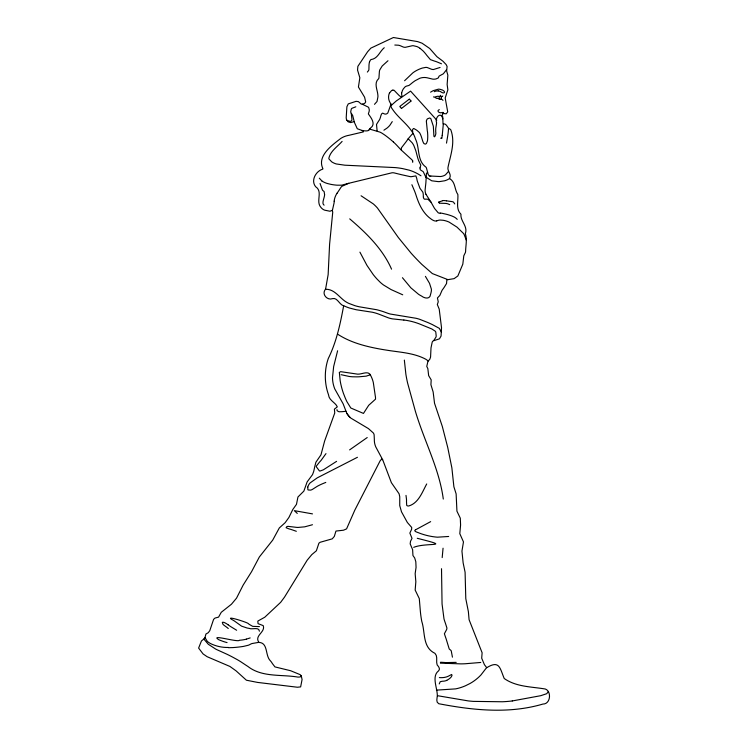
<?xml version="1.0" encoding="UTF-8"?>
<svg xmlns="http://www.w3.org/2000/svg" width="748" height="748" viewBox="0 0 748 748"><rect width="100%" height="100%" fill="white"/><g stroke="black" fill="none" stroke-linecap="round" stroke-linejoin="round"><path stroke-width="1.12" d="M441.516 568.704L442.059 603.973L444.003 618.961A57.933 55.576 27.7 0 0 445.341 623.037L446.883 627.881A4.395 4.217 27.7 0 1 446.631 629.535L444.387 633.752L445.686 637.642A18.317 17.569 27.7 0 1 446.098 638.764L449.202 648.918A2.899 2.777 27.7 0 0 449.548 649.292L450.679 650.18A2.899 2.777 27.7 0 1 451.25 650.9L452.437 657.165M442.938 113.453L446.191 113.827L447.715 111.863L445.191 97.979L447.865 89.844L447.136 84.477L447.846 75.155L446.64 70.929L447.098 66.469L446.154 64.59L442.966 61.224L436.888 56.661L429.717 48.48L422.04 43.197L417.73 41.626L393.411 37.512L370.84 48.134L367.623 51.734L357.871 66.338L357.553 70.078L359.844 77.745L358.423 87.02L364.594 97.193L365.688 101.952L364.715 103.346L362.453 104.178L361.097 103.963L358.404 101.625L356.095 101.335L348.259 103.897L346.894 106.73L346.202 117.745L346.446 119.418L348.166 121.831L350.672 122.579L354.066 121.644L357.282 128.74L362.733 130.694L363.369 131.891L349.036 135.285A22.683 21.757 27.7 0 0 340.873 138.352C332.075 145.187 316.685 155.986 322.949 168.796L322.734 169.123C315.834 171.152 310.542 180.605 315.665 186.738C323.267 191.74 315.394 201.193 320.911 207.374A8.228 7.891 27.7 0 0 324.669 210.169L329.98 211.235L332.047 210.375L332.757 211.965L329.597 244.231L328.138 274.647L325.511 289.532A1.571 1.505 27.7 0 0 324.763 290.243C322.051 294.918 327.68 300.612 332.477 298.63C337.329 297.236 339.265 304.604 343.65 305.829C340.312 323.716 336.488 341.948 328.307 358.47C324.267 370.008 324.323 383.247 328.503 394.71C328.98 400.601 335.6 402.489 337.301 406.884L334.393 409.156L334.749 412.999L324.632 441.011L320.957 454.849L315.899 462.227L314.609 467.229A72.509 69.555 27.7 0 1 313.646 471.605L312.524 474.625L307.129 481.918L303.856 491.118L297.947 496.999L296.47 504.358L292.795 509.519L288.896 517.476L285.138 522.702L279.322 527.929L272.73 540.084L259.35 556.98L251.59 571.659L243.128 585.151L236.527 598.157L231.459 604.216L221.258 612.303L218.575 617.119L215.059 618.054L213.61 619.335L209.758 630.723L208.215 632.733L205.934 634.024L204.849 638.081A1.131 1.085 27.7 0 1 204.139 638.811L201.446 640.961L198.613 648.077L203.073 653.93L207.131 656.707L229.907 666.44L236.069 670.853L246.401 680.213L257.546 682.41L297.395 687.234L300.64 686.888L302.07 679.53L301.304 675.986L300.191 674.668L290.654 670.741L274.946 666.898L272.319 663.476A14.651 14.053 27.7 0 0 270.458 660.886C264.914 655.678 268.41 642.812 258.958 642.41C253.918 635.557 265.746 632.228 263.221 625.627L258.041 623.636L257.817 621.083L264.773 617.222L280.678 602.308L284.521 597.119L307.148 560.243L311.804 554.614L316.367 550.79L318.919 543.17L320.144 542.272L332.243 538.85L334.319 536.428L335.946 531.061L343.51 530.21L346.576 528.873L354.786 510.201L380.115 460.843L381.62 459.094L382.77 459.927L391.382 482.684L399.077 493.764L399.75 496.737L399.741 505.629L401.508 511.828L407.351 522.469L411.681 527.424L411.662 529.182L409.857 533.09L412.017 538.354L410.512 541.318L410.166 543.89L412.625 549.649L412.943 555.521L414.682 557.971L415.813 561.711L416.056 567.405L415.159 573.651L415.841 581.72L415.168 590.079L419.291 598.578L420.357 611.303A108.619 104.206 27.7 0 0 421.779 621.41C425.397 632.546 422.311 647.272 434.953 653.341C438.132 656.557 435.747 661.241 437.178 664.963C438.552 666.515 440.619 668.993 438.515 670.881C431.914 675.949 436.617 686.552 437.197 693.518C438.169 696.5 434.887 701.792 438.786 703.728C473.035 710.273 508.874 714.097 542.908 704.064C551.388 704.186 551.744 688.955 543.665 688.749C530.229 686.673 515.737 686.645 504.227 678.511C499.879 668.254 499.617 659.783 486.752 667.693L484.433 664.701L481.693 658.184L482.123 652.789L469.08 619.681L468.379 611.668L465.789 598.634L465.088 572.229L463.134 562.851L461.946 551.108L463.47 541.907L459.805 533.67L460.59 525.021L460.301 518.186L456.935 511.174L456.13 493.895L453.886 486.761L451.876 467.902L447.715 447.388L442.32 426.454L434.532 403.275L433.148 391.971L430.923 384.706L431.185 379.862L428.651 375.618L427.847 368.614L426.762 366.408L427.921 361.406L429.829 359.208L430.577 357.03L431.007 347.885L432.204 342.154A3.039 2.917 27.7 0 1 433.214 340.882L439.45 338.835L441.068 336.03L441.526 327.736L439.207 309.092L437.318 304.529L438.253 301.818L437.43 297.966L439.852 295.413L442.068 290.289A104.421 100.176 27.7 0 0 444.228 287.269L446.547 283.529L446.846 279.827L454.111 278.639L457.86 275.965L462.816 264.175L463.797 255.797L465.022 253.263A4.058 3.89 27.7 0 0 465.602 251.356C465.695 245.475 467.332 239.472 465.34 233.722C468.098 226.158 460.151 221.081 460.946 214.246C455.551 208.907 458.384 201.268 457.86 194.508C454.382 189.487 455.56 182.073 449.782 178.753L449.632 178.276C451.577 174.639 448.342 172.227 447.93 168.964A10.537 10.107 27.7 0 1 448.202 166.374C450.745 154.537 455.28 142.354 450.96 130.274A1.683 1.618 27.7 0 0 449.782 129.049C447.052 128.151 447.098 123.233 443.012 123.841L442.807 117.717A7.891 7.564 27.7 0 0 442.638 116.501C440.843 114.64 444.387 113.285 443.471 112.499M425.949 194.265A10.827 10.388 27.7 0 1 425.098 190.057L425.565 185.597A105.674 101.373 27.7 0 0 425.874 182.793L426.416 173.732A0.935 0.898 27.7 0 1 426.51 173.265L427.632 172.451M324.604 194.761L324.155 191.694A2.038 1.964 27.7 0 0 323.716 191.217L323.136 190.759A4.479 4.292 27.7 0 1 322.444 190.057L320.069 183.512M442.236 135.369L443.33 124.028M442.19 557.597L443.059 548.2M334.253 201.24L334.197 201.81A28.461 27.302 27.7 0 1 334.001 203.306L332.364 210.515M259.416 631.2C259.042 626.497 252.048 629.9 249.019 628.357A43.244 41.486 27.7 0 1 247.036 627.993L241.567 626.141L234.676 621.186A27.835 26.704 27.7 0 0 233.198 620.26C222.268 614.445 247.42 622.289 248.345 623.626A6.311 6.049 27.7 0 1 249.149 624.328L252.702 626.356L259.463 626.609M446.5 143.12L447.753 135.706A77.025 73.884 27.7 0 0 448.51 128.703M439.235 683.934L440.217 681.699L442.479 681.222A11.267 10.809 27.7 0 0 446.78 680.39M401.685 93.07L402.237 91.06A13.558 13.006 27.7 0 1 403.49 88.685L405.051 86.918A5.442 5.217 27.7 0 1 406.379 86.151L408.651 85.524A3.375 3.235 27.7 0 0 409.175 85.3L411.035 83.832A44.441 42.627 27.7 0 1 415.205 80.681L419.768 78.288A13.417 12.875 27.7 0 1 427.145 77.783L432.653 79.12A9.172 8.798 27.7 0 0 433.429 79.185A10.005 9.602 27.7 0 0 436.047 78.923L438.132 78.016A1.814 1.739 27.7 0 0 438.487 77.577L438.954 76.39A1.505 1.44 27.7 0 1 439.291 75.997L443.358 73.79L446.556 69.686M419.993 167.963L420.273 169.805L422.826 171.423A3.899 3.74 27.7 0 1 423.387 171.947L425.846 177.267M307.793 487.079L307.858 489.641A1.122 1.075 27.7 0 0 308.213 489.977L310.588 490.118A7.63 7.321 27.7 0 0 312.309 489.463L315.993 487.116A34.791 33.38 27.7 0 1 317.975 485.92L319.807 484.985A69.611 66.778 27.7 0 1 322.93 483.582L325.791 482.423M391.017 104.103L387.829 112.948A4.011 3.852 27.7 0 1 387.249 113.462L386.866 113.715A2.889 2.768 27.7 0 1 384.238 113.846C381.013 110.994 380.844 117.258 379.844 119.054A8.752 8.396 27.7 0 1 378.778 120.811L376.506 124.42L377.132 130.975M337.61 350.765L333.645 366.595L332.495 377.843A33.342 31.986 27.7 0 0 332.776 381.302A34.099 32.716 27.7 0 0 333.122 383.397A32.304 30.986 27.7 0 0 334.777 388.932L343.154 403.855L346.576 412.737A17.073 16.372 27.7 0 0 347.942 414.981L349.942 417.347M369.549 61.897L370.185 60.476A3.777 3.628 27.7 0 1 371.008 59.578C377.927 58.606 379.432 51.734 384.238 47.732M336.983 409.624L337.067 410.577L338.218 411.428A5.488 5.264 27.7 0 0 339.199 411.765L342.079 411.69A68.162 65.394 27.7 0 1 344.323 411.447L345.922 411.316M441.713 138.23L440.619 138.193M392.261 121.625L389.848 125.309A23.59 22.627 27.7 0 1 386.912 128.17L383.92 130.18M389.53 93.07L391.456 90.667A3.375 3.244 27.7 0 1 392.831 90.171M426.706 483.956C422.302 491.978 418.609 503.058 408.857 505.938A3.422 3.282 27.7 0 1 408.09 505.985L407.342 505.826A1.337 1.281 27.7 0 1 406.678 505.218L406.491 501.674A22.664 21.748 27.7 0 0 406.463 499.028L405.996 495.4M301.21 675.799L300.247 676.959L298.574 677.08A13.146 12.613 27.7 0 1 297.844 677.08C281.164 674.238 262.024 677.538 247.869 666.431A118.147 113.341 27.7 0 1 245.026 664.579L240.959 661.877A87.581 84.019 27.7 0 0 237.079 659.54L232.217 656.894A209.73 201.193 27.7 0 0 227.168 654.341L218.883 650.582A72.752 69.798 27.7 0 1 215.658 649.068L208.281 644.252L203.755 638.951M325.988 453.615L321.247 460.17A48.545 46.572 27.7 0 1 319.461 462.161L316.367 466.06A2.281 2.188 27.7 0 0 316.357 466.817L319.387 470.875A1.973 1.889 27.7 0 0 320.041 471.034L323.323 469.838L336.6 461.348M337.152 193.134L339.545 189.562A48.985 46.993 27.7 0 0 340.153 188.589L341.013 187.29A7.125 6.835 27.7 0 1 341.948 186.299L348.764 183.307M486.602 667.627L480.983 674.92A48.854 46.862 27.7 0 1 470.137 683.438L465.508 685.748A54.08 51.883 27.7 0 1 461.114 687.431L459.711 687.87A44.225 42.43 27.7 0 1 455.551 688.889L436.402 690.133M448.473 171.451L445.584 174.714A8.116 7.789 27.7 0 1 443.723 175.752A13.352 12.809 27.7 0 1 442.124 176.248A10.734 10.304 27.7 0 1 440.273 176.528L432.288 176.117A36.802 35.296 27.7 0 0 430.801 176.07M410.97 101.102L410.904 101.176A8.892 8.527 27.7 0 1 410.643 101.391L401.498 108.451M412.709 162.335L412.653 160.97M368.988 129.937L369.045 129.862A8.873 8.508 27.7 0 0 369.231 129.591L369.428 129.292A6.47 6.208 27.7 0 1 370.054 128.497L370.176 128.376A17.774 17.054 27.7 0 1 370.569 128.002C376.113 124.149 371.195 117.875 368.437 114.061A1.599 1.533 27.7 0 1 368.418 113.631L368.923 112.116A7.031 6.751 27.7 0 0 369.288 109.844L368.792 107.824A3.338 3.207 27.7 0 0 368.296 107.132L362.284 104.196M436.785 120.176L410.587 91.116L396.3 100.943L391.316 105.356A3.927 3.768 27.7 0 0 390.905 106.169L391.671 108.114A39.195 37.596 27.7 0 0 392.214 108.834C399.114 119.502 411.83 126.534 415.458 138.978C419.965 148.132 416.804 160.652 425.986 167.169A5.348 5.133 27.7 0 1 426.444 168.001L428.174 174.368L429.259 175.948A2.955 2.842 27.7 0 0 429.539 176.023M438.637 98.708L439.731 99.129A2.683 2.571 27.7 0 0 440.983 99.147L441.367 98.334A2.599 2.496 27.7 0 0 441.161 96.763L441.068 96.604A35.109 33.679 27.7 0 1 440.179 96.501L438.038 96.286A4.563 4.376 27.7 0 0 437.337 96.324L435.476 96.819A16.989 16.297 27.7 0 1 435.046 96.96L434.092 97.1A0.982 0.944 27.7 0 1 433.588 96.903L433.522 96.857M433.747 340.574L436.009 337.011A5.675 5.442 27.7 0 0 436.196 335.974L435.794 332.131A3.525 3.385 27.7 0 0 435.233 331.186L431.82 328.961L419.31 323.865A63.954 61.345 27.7 0 0 403.873 320.004M404.584 80.737L412.756 72.939A28.574 27.405 27.7 0 1 414.869 71.471A34.436 33.034 27.7 0 1 422.321 68.059L425.864 67.376A6.049 5.806 27.7 0 1 427.267 67.554L431.587 69.274A7.312 7.013 27.7 0 0 433.485 69.527L440.076 67.46M442.751 96.006L442.592 96.146A2.814 2.702 27.7 0 1 441.068 96.576A2.122 2.038 27.7 0 0 440.207 95.277M342.107 141.419C337.507 146.627 330.401 151.077 328.839 158.239A2.646 2.543 27.7 0 0 328.989 158.978L331.719 161.849A16.353 15.689 27.7 0 0 336.273 163.952L344.856 165.196L395.122 167.589A79.363 76.137 27.7 0 1 400.021 168.178A101.831 97.689 27.7 0 1 402.733 168.637L409.221 170.17A42.271 40.551 27.7 0 1 418.216 174.078L420.984 175.808M367.361 72.07L368.605 70.49A4.067 3.899 27.7 0 0 368.914 69.527L368.979 66.394A17.98 17.251 27.7 0 1 369.503 61.878M439.927 96.473L439.31 97.212A1.842 1.767 27.7 0 0 439.104 97.988L439.319 98.998M387.978 60.747L382.181 66.011L379.797 69.873A8.639 8.284 27.7 0 0 379.376 71.668L378.946 77.988A4.395 4.217 27.7 0 1 378.619 78.699C373.598 83.14 377.516 89.704 377.88 95.136A19.757 18.952 27.7 0 1 377.918 96.885L377.02 101.513L374.496 104.337M367.221 437.543L349.615 449.885M434.242 91.686L435.738 91.134A11.257 10.799 27.7 0 1 437.823 90.957L438.197 90.966M409.231 99.175L399.825 106.44A4.984 4.787 27.7 0 0 401.489 108.329M413.691 547.34C426.669 542.16 454.12 547.536 417.262 538.298M430.661 521.627L415.766 529.696M370.279 374.813L366.155 376.151L359.012 376.796A120.493 115.585 27.7 0 1 356.319 376.852L352.841 376.796A41.177 39.504 27.7 0 1 349.166 376.45L341.125 374.692M357.432 457.29L317.264 477.85L310.13 482.899A11.024 10.575 27.7 0 0 307.774 487.079M415.308 529.883C412.849 531.398 418.674 532.576 419.712 533.24A64.085 61.476 27.7 0 0 437.365 537.186L448.678 536.475M250.178 637.922L246.438 639.129M312.468 524.731L304.726 526.826L297.985 527.443A22.851 21.926 27.7 0 1 295.151 527.19L288.027 526.349A5.404 5.18 27.7 0 0 287.223 526.527A6.339 6.078 27.7 0 0 286.764 526.685L286.101 527.751L289.121 528.93A43.562 41.795 27.7 0 1 291.701 529.668L296.339 531.295M442.479 200.782L441.077 201.277A13.062 12.529 27.7 0 1 440.666 201.427L440.525 201.474A5.535 5.311 27.7 0 1 439.403 201.679L439.226 201.698A4.497 4.32 27.7 0 0 438.926 201.726L438.506 202.297L439.319 202.942M436.71 220.838L438.421 220.314A8.424 8.088 27.7 0 1 440.207 220.052L443.237 220.286A23.048 22.113 27.7 0 1 449.109 222.1L457.009 227.14L463.377 233.357A35.848 34.389 27.7 0 1 464.143 234.517L466.369 240.23M355.833 106.796L351.906 108.31A3.675 3.525 27.7 0 0 351.289 109.105L350.709 111.761A3.291 3.16 27.7 0 0 350.924 112.724L352.13 114.594A8.331 7.985 27.7 0 1 352.701 115.557L354.253 121.765M258.789 642.345L252.039 643.542A8.761 8.406 27.7 0 0 250.879 644L249.514 644.72A11.183 10.724 27.7 0 1 248.289 645.253L243.642 646.356A83.187 79.802 27.7 0 1 240.491 646.833L238.285 647.104A103.654 99.437 27.7 0 1 232.591 647.59L228.505 647.703M512.268 700.951L540.682 695.705L546.666 693.723L548.331 691.685M480.777 662.457L465.144 663.756A123.551 118.521 27.7 0 1 460.964 663.878L440.862 663.158A1.515 1.449 27.7 0 1 440.6 662.98M456.205 662.373L446.313 662.597A34.305 32.912 27.7 0 1 444.256 662.466L440.6 662.242L440.404 662.812M394.813 45.039L398.366 45.207A11.08 10.631 27.7 0 1 400.404 45.778L403.247 47.012A5.825 5.591 27.7 0 0 405.332 47.32L412.298 45.731A8.331 7.994 27.7 0 1 413.466 45.731L416.907 46.572A14.792 14.184 27.7 0 1 420.058 48.33M440.217 213.143L439.347 213.143A2.992 2.87 27.7 0 1 438.216 212.815L434.616 208.552A62.991 60.42 27.7 0 1 433.887 207.299L431.4 202.867A38.709 37.129 27.7 0 0 429.838 200.342L425.958 194.265M430.801 176.07L429.801 176.061M325.782 289.27C334.197 289.111 338.853 296.816 344.95 301.173A25.582 24.534 27.7 0 0 348.792 303.379L354.861 305.661A54.557 52.341 27.7 0 0 359.433 306.82L376.674 309.719A89.124 85.496 27.7 0 1 382.967 311.542A64.898 62.262 27.7 0 1 385.173 312.318L387.894 313.309A37.606 36.082 27.7 0 0 390.363 314.048L415.916 318.255A41.149 39.476 27.7 0 1 419.591 319.274L427.819 322.519A206.598 198.192 27.7 0 1 432.138 324.473L439.31 328.335L441.479 332.29M403.864 320.079L392.578 318.882A28.966 27.788 27.7 0 1 388.502 317.881L378.142 313.898A47.096 45.179 27.7 0 0 372.242 312.215L356.188 309.737L349.428 308.008A46.208 44.328 27.7 0 1 343.528 305.633M437.281 98.325L437.356 98.334A4.946 4.75 27.7 0 1 438.646 98.68M446.491 200.791L448.482 201.128A36.465 34.978 27.7 0 0 449.679 201.296L449.978 201.334A19.757 18.952 27.7 0 0 450.866 201.418L452.811 201.773A2.824 2.702 27.7 0 1 453.578 202.25L454.747 203.914M312.486 513.885L294.329 510.65L297.283 513.418M369.577 129.077L379.965 132.125A23.871 22.898 27.7 0 1 382.2 133.322L384.827 135.079A97.549 93.575 27.7 0 1 393.457 142.055M437.44 695.687L468.229 700.904A151.582 145.421 27.7 0 0 473.353 701.381L502.329 701.764A127.16 121.98 27.7 0 0 512.277 700.96M439.282 109.573C435.729 111.115 440.067 113.743 442.33 112.499A4.862 4.666 27.7 0 1 443.471 112.471M447.856 279.63L432.344 273.572L421.807 264.371A245.709 235.714 27.7 0 1 411.12 253.198L398.357 237.555L377.431 208A43.711 41.935 27.7 0 0 373.317 203.924L361.078 195.77M346.876 120.419L350.027 121.316A1.898 1.823 27.7 0 0 351.953 119.802L351.27 113.397M402.723 294.806L391.045 289.56L383.518 284.988A38.036 36.484 27.7 0 1 380.171 282.23L377.207 279.247A72.257 69.312 27.7 0 1 373.252 274.619L366.959 265.39L359.919 252.151M441.488 63.795L436.486 61.71A33.389 32.033 27.7 0 0 434.429 61.065L430.418 59.634L426.743 55.287A40.682 39.027 27.7 0 0 423.097 50.948L420.067 48.33M449.735 204.672L448.146 203.961A8.742 8.387 27.7 0 0 446.07 203.465L445.574 203.419A28.321 27.171 27.7 0 0 444.284 203.353L441.535 203.278A8.761 8.406 27.7 0 1 439.31 202.979M236.63 630.246L230.412 626.431A43.393 41.636 27.7 0 1 228.888 625.347L228.075 624.739M401.461 97.137L400.395 96.473A11.622 11.155 27.7 0 1 398.703 95.071L394.103 90.312A2.777 2.665 27.7 0 0 392.831 90.171M337.666 334.197C348.082 341.004 360.097 344.856 372.167 347.483A219.94 210.992 27.7 0 0 386.267 350.092C399.535 352.308 413.719 352.757 425.79 359.236A20.617 19.775 27.7 0 1 428.165 361.004M321.892 180.969L319.331 178.174M408.165 138.763L412.083 142.718A17.223 16.521 27.7 0 1 413.878 145.645L415.579 150.086A49.63 47.61 27.7 0 1 416.103 151.788L417.403 156.753A58.213 55.848 27.7 0 0 417.767 158.052L418.441 160.091A18.064 17.326 27.7 0 0 419.198 161.811L420.713 164.971A2.094 2.01 27.7 0 1 420.731 165.56L420.339 166.804A7.817 7.499 27.7 0 0 419.993 167.954M349.718 218.865C366.305 233.002 382.658 248.878 391.55 269.158M393.457 142.055L393.972 142.513A58.4 56.025 27.7 0 1 397.235 145.776L399.591 148.338A70.78 67.9 27.7 0 0 401.078 149.899L410.727 158.726A8.191 7.854 27.7 0 1 412.765 160.904M324.08 205.167L323.407 204.382A2.927 2.805 27.7 0 1 322.986 203.232L323.005 201.904A19.298 18.513 27.7 0 1 323.435 199.912L324.08 197.519A20.953 20.103 27.7 0 0 324.623 194.761M457.234 219.379L457.056 219.192A10.986 10.547 27.7 0 0 454.158 216.995L452.082 216.069A50.92 48.854 27.7 0 0 446.715 214.349L442.171 213.302A9.967 9.565 27.7 0 0 440.217 213.105M426.257 177.36L431.736 180.801L438.244 181.624A40.495 38.849 27.7 0 0 439.731 181.568L444.705 180.773A17.989 17.251 27.7 0 0 449.66 178.473M401.452 150.273L401.367 147.88L405.164 142.98A55.661 53.398 27.7 0 0 408.109 138.857L411.998 134.331A7.162 6.872 27.7 0 1 413.448 133.63M391.634 104.916L390.914 103.953A18.419 17.671 27.7 0 1 390.25 102.953A11.098 10.65 27.7 0 1 389.418 93.014M402.443 277.714L410.83 287.802L418.571 294.31A31.463 30.182 27.7 0 0 421.507 296.021C424.696 298.574 430.25 299.537 430.624 294.142A38.541 36.97 27.7 0 0 430.979 292.861L431.316 291.243A9.631 9.247 27.7 0 0 431.353 289.055L429.52 283.324L425.416 276.358M430.923 202.063L428.024 199.379A3.394 3.254 27.7 0 0 427.136 199.146L424.649 199.192A0.972 0.935 27.7 0 1 424.303 199.052A2.356 2.263 27.7 0 1 423.452 197.369M346.735 413.326L349.036 416.365A17.905 17.176 27.7 0 0 350.812 418.085L368.446 428.604L373.355 432.989A6.498 6.236 27.7 0 1 374.122 434.756L374.337 439.431A17.849 17.12 27.7 0 0 375.758 446.865L382.649 459.702M411.886 184.719L414.766 191.553A80.924 77.624 27.7 0 1 416.075 195.275C418.805 203.998 422.938 213.124 430.568 218.631A21.935 21.047 27.7 0 0 432.559 219.996L433.008 220.23A5.292 5.077 27.7 0 0 436.739 220.941M204.999 637.52L206.906 640.812A9.247 8.873 27.7 0 0 208.355 642.223L210.282 643.458A37.774 36.241 27.7 0 0 228.486 647.469M411.007 100.999L410.97 100.905A5.442 5.217 27.7 0 0 410.577 100.428L409.586 99.409A1.309 1.253 27.7 0 0 409.334 99.185M412.803 132.2L412.438 129.918L413.335 128.628A1.206 1.159 27.7 0 1 413.906 128.562L416.197 129.872A42.963 41.215 27.7 0 1 417.328 130.685L419.338 132.461A4.6 4.413 27.7 0 1 419.768 133.041L420.451 134.416A47.105 45.189 27.7 0 1 421.348 136.66L422.676 140.961A9.771 9.378 27.7 0 0 423.059 141.942L423.19 142.242A14.521 13.932 27.7 0 0 423.602 143.027A22.188 21.281 27.7 0 0 423.938 143.597L425.266 144.112A2.749 2.637 27.7 0 0 425.902 143.84A2.338 2.244 27.7 0 0 426.472 143.354L427.398 141.026A14.717 14.119 27.7 0 0 427.613 139.633L427.725 137.538A77.025 73.893 27.7 0 0 427.734 135.285L427.547 132.087A8.209 7.873 27.7 0 0 427.332 131.134L426.369 121.41A4.395 4.217 27.7 0 1 426.425 120.924M442.807 118.867C441.105 110.938 434.616 117.427 436.58 122.803A35.521 34.071 27.7 0 1 436.336 124.832L435.775 128.254A11.313 10.855 27.7 0 0 435.71 129.301L435.719 130.732A21.636 20.748 27.7 0 1 435.691 131.713C436.673 133.967 433.765 140.035 433.803 134.743A22.833 21.907 27.7 0 0 433.775 133.574L433.335 126.225L430.848 118.689A1.786 1.72 27.7 0 0 430.352 118.306L430.063 118.175A3.843 3.684 27.7 0 0 429.548 118.016L427.37 118.867A5.526 5.301 27.7 0 0 426.416 120.914M443.293 499.056C439.712 472.016 427.445 447.276 418.74 421.694A247.681 237.602 27.7 0 1 415.299 410.989L407.623 383.116A132.508 127.113 27.7 0 1 405.865 374.159L404.35 360.087M423.377 197.369L423.321 196.724A19.607 18.803 27.7 0 1 423.303 196.172L423.293 195.125A27.227 26.124 27.7 0 0 423.265 194.424L423.041 192.862A4.479 4.301 27.7 0 0 422.536 191.74L419.965 188.309L417.244 180.932A24.665 23.665 27.7 0 1 416.823 178.669L415.86 175.892L411.615 176.65A5.498 5.273 27.7 0 1 410.325 176.668L402.172 174.854A27.171 26.068 27.7 0 1 400.535 174.471L393.878 172.835A12.118 11.622 27.7 0 0 392.064 172.769L347.885 183.512A48.872 46.881 27.7 0 0 345.632 184.111L342.434 185.008A12.192 11.697 27.7 0 1 341.266 185.195L337.03 185.186A51.126 49.041 27.7 0 1 330.672 184.317L327.381 183.503A20.037 19.224 27.7 0 1 321.874 180.997M430.586 92.172A32.388 31.07 27.7 0 1 433.27 90.639L438.403 89.171A7.312 7.013 27.7 0 1 440.254 89.367C446.649 90.611 445.144 95.146 440.553 91.686A6.704 6.433 27.7 0 0 438.216 90.854M442.152 96.52A1.805 1.73 27.7 0 1 441.077 96.557M440.993 99.11A3.142 3.02 27.7 0 1 442.975 100.4M437.197 98.362A6.966 6.676 27.7 0 1 435.252 97.614M442.451 200.614A11.37 10.911 27.7 0 1 446.481 200.875M402.274 96.548A6.994 6.704 27.7 0 1 401.611 93.061M442.18 135.369A14.605 14.006 27.7 0 1 441.769 138.249M446.743 680.306A14.717 14.119 27.7 0 0 449.894 678.296L450.324 677.912A6.124 5.872 27.7 0 0 452.007 675.294L451.661 674.472L449.165 675.771A17.494 16.783 27.7 0 1 447.192 676.688A12.978 12.454 27.7 0 1 446.032 677.062L444.349 677.426A21.636 20.757 27.7 0 1 439.366 677.595M334.122 201.221A19.878 19.065 27.7 0 1 337.114 193.115M368.932 130.03A2.132 2.048 27.7 0 1 368.053 130.629L367.016 130.863A14.034 13.464 27.7 0 1 362.275 130.442M246.438 639.129A36.016 34.548 27.7 0 1 239.444 640.251C238.49 642.728 208.907 633.659 218.874 639.764A38.251 36.689 27.7 0 0 220.118 640.288L222.923 641.335A58.765 56.371 27.7 0 0 227.055 642.597M228.037 624.776A16.83 16.138 27.7 0 0 224.129 622.467L223.035 622.224A1.057 1.01 27.7 0 0 222.334 622.448L222.951 624.281A11.566 11.098 27.7 0 0 224.587 625.702L225.793 626.562A29.574 28.377 27.7 0 1 228.271 628.507M339.358 372.476L340.144 380.508A64.085 61.476 27.7 0 0 340.892 384.453L341.593 387.333A81.682 78.362 27.7 0 0 343.435 393.355L345.146 397.758A90.63 86.946 27.7 0 0 346.922 401.695L350.812 408.006L363.472 413.429L368.689 405.313L375.533 399.151L375.477 397.038A50.256 48.209 27.7 0 1 375 394.046L373.327 382.593A30.014 28.798 27.7 0 0 370.812 375.767C369.073 370.681 363.435 373.533 359.751 374.019A17.84 17.111 27.7 0 1 357.656 374.15L340.592 371.653L339.358 372.476"/></g></svg>
